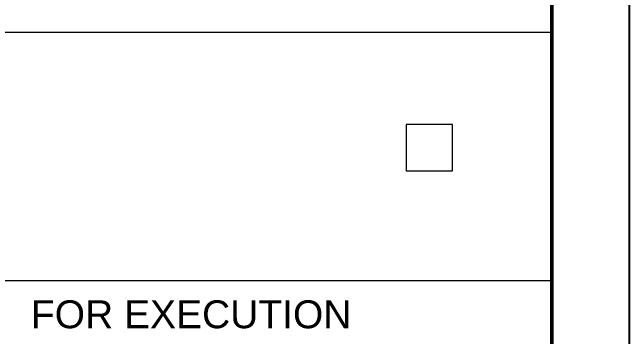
# Model space of a CAD drawing. Extents: x -200722 to 834823, y -494970 to 88783.
# Drawn here: x 334848 to 340413, y 2951 to 5876 of the extents above; entities that cross this region are included whole.
import ezdxf
from ezdxf.enums import TextEntityAlignment as Align

# ---------------------------------------------------------------- set-up
doc = ezdxf.new("R2010")
doc.units = 0
doc.header["$LTSCALE"] = 100
doc.header["$MEASUREMENT"] = 0
doc.layers.get('0').update_dxf_attribs({"linetype": 'CONTINUOUS'})
doc.layers.add('9_TITLE TEXT', color=7, linetype='CONTINUOUS', lineweight=20)
doc.layers.add('TEXT', color=2, linetype='CONTINUOUS')
doc.styles.add('AR', font='arial.ttf')

msp = doc.modelspace()

# ---------------------------------------------------------------- linework, layer by layer
at = {"color": 18, "ltscale": 0.4, "true_color": 0x000000}
msp.add_lwpolyline([(222672.7, 64744.5), (222672.7, -18415.5), (340412.7, -18415.5), (340412.7, 64744.5)], close=True, dxfattribs=at)
at = {"color": 18, "true_color": 0x000000}
msp.add_lwpolyline([(223372.7, -17715.5), (339712.7, -17715.5), (339712.7, 64044.5), (223372.7, 64044.5)], close=True, dxfattribs=at)
at = {"layer": '9_TITLE TEXT', "color": 18, "true_color": 0x000000}
for p, q in [((339712.7, 5693.2), (327952.7, 5693.2)), ((339712.7, 3453.2), (327952.7, 3453.2)), ((339712.7, 3453.2), (327952.7, 3453.2))]:
    msp.add_line(p, q, dxfattribs=at)
at = {"layer": '9_TITLE TEXT', "color": 18, "lineweight": 50, "true_color": 0x000000}
msp.add_lwpolyline([(339712.7, -17715.5), (327952.7, -17715.5), (327952.7, 64044.4), (339712.7, 64044.5)], close=True, dxfattribs=at)
at = {"layer": '9_TITLE TEXT', "color": 18, "true_color": 0x000000}
msp.add_lwpolyline([(339712.7, 64044.5), (339712.7, -17715.5)], dxfattribs=at)
msp.add_lwpolyline([(338817, 4865.1), (338398.9, 4865.1), (338398.9, 4447.2), (338817, 4447.2)], close=True, dxfattribs=at)

# ---------------------------------------------------------------- texts
at = {"layer": 'TEXT', "color": 7, "style": 'AR'}
msp.add_text('FOR EXECUTION', height=251.567, dxfattribs=at).set_placement((336460.3, 3152.6), align=Align.MIDDLE)

doc.saveas('drawing.dxf')
